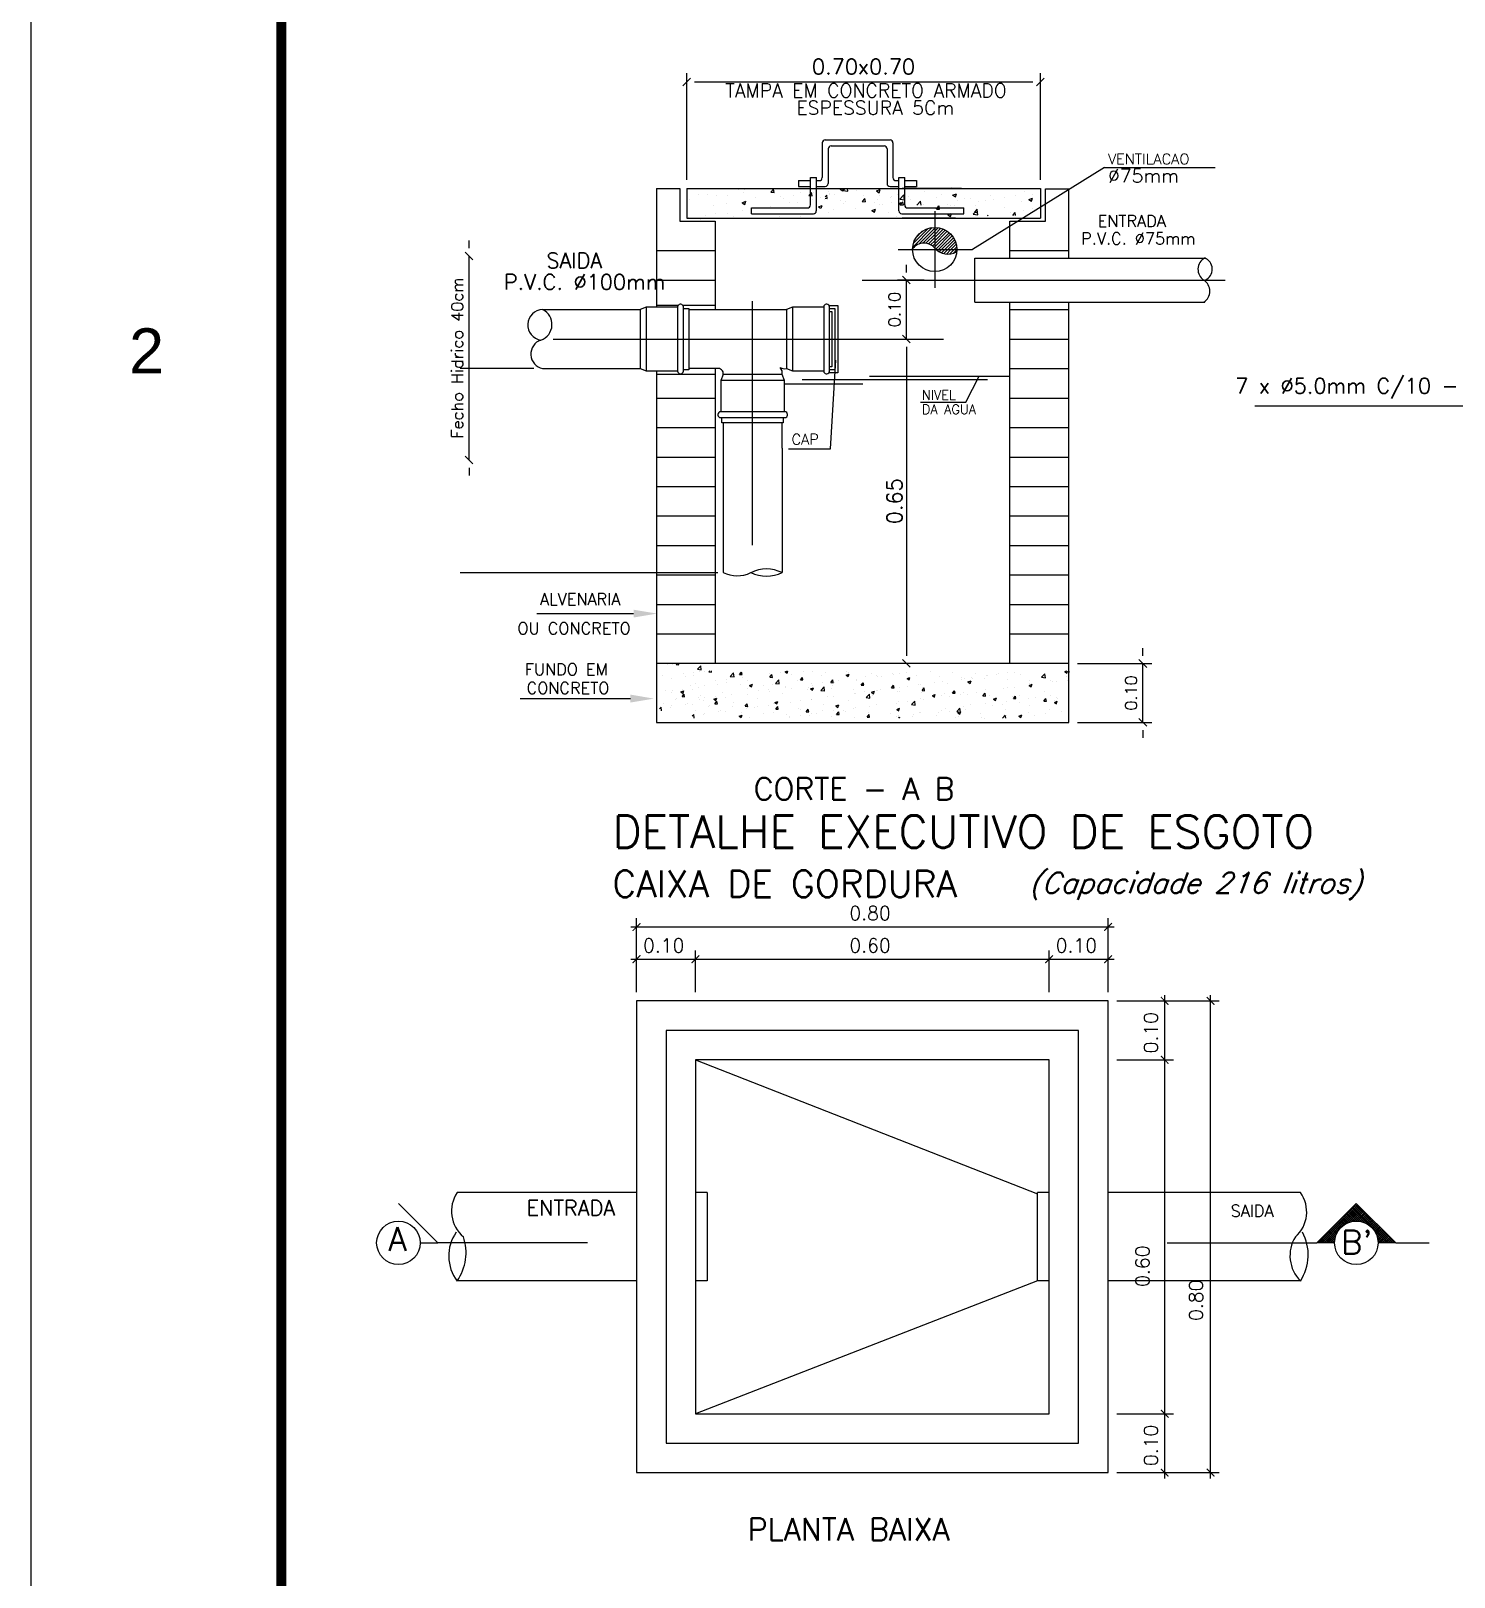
# Model space of a CAD drawing. Header units: millimetres. Extents: x -336 to -33, y -135 to 770.
# Drawn here: x -336.07 to -321.86, y 669.23 to 684.65 of the extents above; entities that cross this region are included whole.
import ezdxf
from ezdxf.enums import TextEntityAlignment as Align

# ---------------------------------------------------------------- set-up
doc = ezdxf.new("R2010")
doc.units = ezdxf.units.MM
doc.header["$LTSCALE"] = 50
doc.header["$MEASUREMENT"] = 0
doc.linetypes.add('CENTER2', pattern=[28.575, 19.05, -3.175, 3.175, -3.175])
doc.linetypes.add('HIDDEN', pattern=[0.375, 0.25, -0.125])
doc.layers.get('0').update_dxf_attribs({"linetype": 'CONTINUOUS'})
for name, color, linetype in [('A-LAYOUT', 7, 'CONTINUOUS'), ('DETALLHES_CAIXAS', 6, 'CONTINUOUS'), ("PRANCHA - PROJETU'S", 7, 'CONTINUOUS'), ('TXT_1', 2, 'CONTINUOUS'), ('TXT_2', 6, 'CONTINUOUS')]:
    doc.layers.add(name, color=color, linetype=linetype)
doc.styles.add('ADITIVOCAD', font='ROMANS.shx')
doc.styles.add('ARIAL', font='arial.ttf', dxfattribs={"height": 2})
doc.styles.add('ROMANS', font='romans', dxfattribs={"height": 0.1})

# ---------------------------------------------------------------- blocks, each defined once
blk = doc.blocks.new('ADFSGASDFG')
at = {"layer": "PRANCHA - PROJETU'S", "color": 1}
blk.add_line((276.578, 107.346), (276.578, 47.946), dxfattribs=at)
at = {"layer": "PRANCHA - PROJETU'S", "color": 4, "const_width": 0.1}
blk.add_lwpolyline([(279.078, 106.346), (359.678, 106.346), (359.678, 48.946), (279.078, 48.946)], close=True, dxfattribs=at)
at = {"layer": "PRANCHA - PROJETU'S", "color": 50, "linetype": 'Continuous', "style": 'ARIAL'}
blk.add_text('2', height=0.45, dxfattribs=at).set_placement((277.732, 92.496), align=Align.MIDDLE)
blk = doc.blocks.new('*X1050')
at = {"color": 0}
for p, q in [((189.809, 137.783), (190.139, 138.114)), ((189.823, 137.85), (190.072, 138.1)), ((189.872, 137.952), (189.97, 138.051)), ((189.912, 137.834), (190.181, 138.103)), ((189.98, 137.849), (190.181, 138.05)), ((190.031, 137.847), (190.181, 137.997)), ((190.074, 137.837), (190.181, 137.944)), ((190.181, 138.103), (190.194, 138.116)), ((190.181, 138.05), (190.242, 138.111)), ((190.181, 137.997), (190.286, 138.101)), ((190.181, 137.944), (190.325, 138.087)), ((190.181, 137.891), (190.361, 138.07)), ((190.181, 137.838), (190.394, 138.05)), ((190.181, 137.785), (190.424, 138.027)), ((190.198, 137.749), (190.451, 138.001)), ((190.244, 137.741), (190.476, 137.973)), ((190.297, 137.741), (190.498, 137.942)), ((190.112, 137.821), (190.181, 137.891)), ((190.144, 137.801), (190.181, 137.838)), ((190.173, 137.776), (190.181, 137.785)), ((190.227, 137.724), (190.244, 137.741)), ((190.259, 137.703), (190.297, 137.741)), ((190.295, 137.686), (190.35, 137.741)), ((190.335, 137.673), (190.403, 137.741)), ((190.35, 137.741), (190.517, 137.908)), ((190.38, 137.665), (190.456, 137.741)), ((190.403, 137.741), (190.533, 137.871)), ((190.433, 137.665), (190.509, 137.741)), ((190.456, 137.741), (190.545, 137.831)), ((190.5, 137.679), (190.556, 137.735)), ((190.509, 137.741), (190.554, 137.786))]:
    blk.add_line(p, q, dxfattribs=at)
blk = doc.blocks.new('*X1048')
at = {"color": 0}
for p, q in [((101.59, 65.457), (101.923, 65.79)), ((101.608, 65.457), (101.932, 65.781)), ((101.626, 65.457), (101.941, 65.772)), ((101.643, 65.457), (101.95, 65.763)), ((101.661, 65.457), (101.958, 65.755)), ((101.878, 65.636), (101.822, 65.692)), ((101.892, 65.639), (101.831, 65.701)), ((101.908, 65.641), (101.84, 65.709)), ((101.847, 65.626), (101.967, 65.746)), ((101.925, 65.641), (101.848, 65.718)), ((101.944, 65.64), (101.857, 65.727)), ((101.966, 65.636), (101.866, 65.736)), ((101.874, 65.635), (101.976, 65.737)), ((101.993, 65.627), (101.875, 65.745)), ((102.035, 65.602), (101.884, 65.754)), ((102.198, 65.457), (101.893, 65.762)), ((101.897, 65.64), (101.985, 65.728)), ((102.216, 65.457), (101.901, 65.771)), ((102.233, 65.457), (101.91, 65.78)), ((101.916, 65.641), (101.994, 65.719)), ((102.251, 65.457), (101.919, 65.789)), ((101.933, 65.641), (102.003, 65.71)), ((101.949, 65.639), (102.011, 65.702)), ((101.964, 65.636), (102.02, 65.693)), ((101.744, 65.505), (101.689, 65.559)), ((101.748, 65.518), (101.698, 65.568)), ((101.753, 65.531), (101.707, 65.577)), ((101.759, 65.543), (101.716, 65.586)), ((101.765, 65.554), (101.725, 65.594)), ((101.772, 65.565), (101.733, 65.603)), ((101.78, 65.575), (101.742, 65.612)), ((101.788, 65.584), (101.751, 65.621)), ((101.797, 65.593), (101.76, 65.63)), ((101.807, 65.601), (101.769, 65.639)), ((101.817, 65.609), (101.778, 65.648)), ((101.827, 65.615), (101.787, 65.656)), ((101.839, 65.622), (101.795, 65.665)), ((101.851, 65.627), (101.804, 65.674)), ((101.864, 65.632), (101.813, 65.683)), ((101.978, 65.633), (102.029, 65.684)), ((101.991, 65.628), (102.038, 65.675)), ((102.003, 65.622), (102.047, 65.666)), ((102.015, 65.616), (102.056, 65.657)), ((102.025, 65.609), (102.065, 65.649)), ((102.036, 65.602), (102.073, 65.64)), ((102.045, 65.594), (102.082, 65.631)), ((102.054, 65.585), (102.091, 65.622)), ((102.062, 65.576), (102.1, 65.613)), ((102.18, 65.457), (102.067, 65.571)), ((102.07, 65.566), (102.109, 65.604)), ((102.077, 65.555), (102.118, 65.595)), ((102.084, 65.544), (102.126, 65.587)), ((102.09, 65.532), (102.135, 65.578)), ((102.095, 65.52), (102.144, 65.569)), ((102.099, 65.506), (102.153, 65.56)), ((101.597, 65.457), (101.592, 65.462)), ((101.615, 65.457), (101.601, 65.471)), ((101.632, 65.457), (101.61, 65.48)), ((101.65, 65.457), (101.619, 65.488)), ((101.668, 65.457), (101.627, 65.497)), ((101.685, 65.457), (101.636, 65.506)), ((101.703, 65.457), (101.645, 65.515)), ((101.721, 65.457), (101.654, 65.524)), ((101.737, 65.458), (101.663, 65.533)), ((101.738, 65.475), (101.672, 65.541)), ((101.679, 65.457), (101.753, 65.531)), ((101.74, 65.49), (101.68, 65.55)), ((101.696, 65.457), (101.744, 65.504)), ((101.714, 65.457), (101.739, 65.482)), ((101.732, 65.457), (101.737, 65.463)), ((102.163, 65.457), (102.092, 65.528)), ((102.145, 65.457), (102.1, 65.502)), ((102.102, 65.492), (102.162, 65.551)), ((102.127, 65.457), (102.104, 65.48)), ((102.105, 65.477), (102.171, 65.542)), ((102.106, 65.46), (102.179, 65.534)), ((102.109, 65.457), (102.106, 65.461)), ((102.121, 65.457), (102.188, 65.525)), ((102.138, 65.457), (102.197, 65.516)), ((102.156, 65.457), (102.206, 65.507)), ((102.174, 65.457), (102.215, 65.498)), ((102.191, 65.457), (102.224, 65.489)), ((102.209, 65.457), (102.232, 65.481)), ((102.227, 65.457), (102.241, 65.472)), ((102.244, 65.457), (102.25, 65.463))]:
    blk.add_line(p, q, dxfattribs=at)

msp = doc.modelspace()

# ---------------------------------------------------------------- linework, layer by layer
at = {"layer": 'A-LAYOUT', "linetype": 'ByBlock'}
for p, q in [((-329.521, 683.164), (-329.521, 684.229)), ((-325.992, 683.164), (-325.992, 684.229)), ((-329.482, 684.179), (-329.559, 684.102)), ((-329.444, 684.14), (-326.068, 684.14)), ((-326.03, 684.102), (-325.953, 684.179)), ((-331.693, 682.482), (-331.693, 682.558)), ((-331.731, 682.444), (-331.654, 682.367)), ((-331.693, 680.369), (-331.693, 682.405)), ((-327.367, 682.202), (-327.291, 682.126)), ((-327.329, 682.24), (-327.329, 682.317)), ((-327.151, 682.164), (-327.417, 682.164)), ((-327.329, 681.576), (-327.329, 682.164)), ((-327.4, 681.576), (-327.241, 681.576)), ((-327.4, 681.576), (-327.241, 681.576)), ((-327.291, 681.537), (-327.367, 681.614)), ((-327.291, 681.537), (-327.367, 681.614)), ((-327.329, 681.499), (-327.329, 678.417)), ((-327.329, 681.499), (-327.329, 681.423)), ((-331.047, 681.281), (-331.781, 681.281)), ((-331.654, 680.331), (-331.731, 680.407)), ((-331.693, 680.292), (-331.693, 680.216)), ((-329.209, 679.245), (-331.781, 679.245)), ((-324.969, 678.416), (-324.969, 678.492)), ((-327.367, 678.379), (-327.291, 678.302)), ((-327.337, 678.341), (-327.241, 678.341)), ((-325.62, 678.339), (-324.881, 678.339)), ((-325.008, 678.378), (-324.931, 678.301)), ((-324.969, 677.751), (-324.969, 678.339)), ((-325.62, 677.751), (-324.881, 677.751)), ((-324.931, 677.713), (-325.008, 677.789)), ((-324.969, 677.675), (-324.969, 677.598)), ((-330.08, 675.711), (-325.257, 675.711)), ((-330.021, 675.062), (-330.021, 675.799)), ((-325.316, 675.062), (-325.316, 675.799)), ((-330.021, 675.062), (-330.021, 675.478)), ((-329.433, 675.062), (-329.433, 675.478)), ((-329.433, 675.062), (-329.433, 675.478)), ((-325.904, 675.062), (-325.904, 675.478)), ((-325.904, 675.062), (-325.904, 675.478)), ((-325.316, 675.062), (-325.316, 675.478)), ((-330.08, 675.39), (-329.374, 675.39)), ((-329.492, 675.39), (-325.845, 675.39)), ((-325.963, 675.39), (-325.257, 675.39)), ((-325.228, 674.974), (-324.663, 674.974)), ((-325.228, 674.974), (-324.206, 674.974)), ((-324.751, 674.327), (-324.751, 675.032)), ((-324.294, 670.209), (-324.294, 675.032)), ((-325.228, 674.385), (-324.663, 674.385)), ((-325.228, 674.385), (-324.663, 674.385)), ((-324.751, 670.797), (-324.751, 674.444)), ((-325.228, 670.856), (-324.663, 670.856)), ((-325.228, 670.856), (-324.663, 670.856)), ((-324.751, 670.209), (-324.751, 670.915)), ((-325.228, 670.268), (-324.663, 670.268)), ((-325.228, 670.268), (-324.206, 670.268))]:
    msp.add_line(p, q, dxfattribs=at)
at = {"layer": 'A-LAYOUT'}
for p, q in [((-328.169, 683.532), (-328.169, 683.186)), ((-328.139, 683.562), (-327.492, 683.562)), ((-328.11, 683.473), (-328.11, 683.127)), ((-328.08, 683.503), (-327.551, 683.503)), ((-327.522, 683.473), (-327.522, 683.127)), ((-327.463, 683.532), (-327.463, 683.186)), ((-325.351, 683.287), (-326.669, 682.469)), ((-325.351, 683.287), (-324.248, 683.288)), ((-328.404, 683.156), (-328.286, 683.156)), ((-328.404, 683.156), (-328.404, 683.098)), ((-328.286, 683.186), (-328.227, 683.186)), ((-328.286, 682.913), (-328.286, 683.186)), ((-328.227, 682.854), (-328.227, 683.186)), ((-328.227, 683.156), (-328.198, 683.156)), ((-327.433, 683.156), (-327.404, 683.156)), ((-327.404, 683.186), (-327.345, 683.186)), ((-327.404, 682.854), (-327.404, 683.186)), ((-327.345, 682.913), (-327.345, 683.186)), ((-327.345, 683.156), (-327.228, 683.156)), ((-327.228, 683.156), (-327.228, 683.098)), ((-329.495, 682.966), (-329.495, 682.966)), ((-329.448, 683.071), (-329.448, 683.071)), ((-329.4, 683.016), (-329.4, 683.016)), ((-329.312, 683.014), (-329.312, 683.014)), ((-329.223, 683.003), (-329.223, 683.003)), ((-329.117, 683.004), (-329.117, 683.004)), ((-329.029, 683.072), (-329.029, 683.072)), ((-329.003, 683.067), (-329.003, 683.067)), ((-328.968, 682.936), (-328.931, 682.95)), ((-328.956, 683.037), (-328.956, 683.037)), ((-328.946, 683.064), (-328.946, 683.064)), ((-328.941, 682.918), (-328.93, 682.95)), ((-328.92, 682.95), (-328.92, 682.95)), ((-328.834, 682.992), (-328.834, 682.992)), ((-328.681, 683.042), (-328.655, 683.072)), ((-328.681, 683.042), (-328.649, 683.039)), ((-328.663, 683.052), (-328.663, 683.052)), ((-328.649, 683.039), (-328.655, 683.072)), ((-328.586, 682.994), (-328.586, 682.994)), ((-328.552, 682.981), (-328.552, 682.981)), ((-328.453, 683.011), (-328.453, 683.011)), ((-328.404, 683.098), (-328.286, 683.098)), ((-328.381, 683.04), (-328.381, 683.04)), ((-328.301, 683.009), (-328.276, 683.039)), ((-328.301, 683.009), (-328.27, 683.006)), ((-328.27, 683.006), (-328.276, 683.039)), ((-328.269, 682.969), (-328.269, 682.969)), ((-328.253, 683.038), (-328.253, 683.038)), ((-328.227, 683.098), (-328.139, 683.098)), ((-328.184, 682.988), (-328.184, 682.988)), ((-328.148, 682.972), (-328.148, 682.972)), ((-328.138, 682.996), (-328.124, 683.012)), ((-328.138, 682.981), (-328.118, 682.979)), ((-328.118, 682.979), (-328.124, 683.012)), ((-328.103, 683.048), (-328.103, 683.048)), ((-328.101, 683.018), (-328.101, 683.018)), ((-328.098, 683.028), (-328.098, 683.028)), ((-328.044, 683.022), (-328.044, 683.022)), ((-327.99, 683.071), (-327.97, 683.079)), ((-327.99, 683.071), (-327.964, 683.053)), ((-327.987, 682.957), (-327.987, 682.957)), ((-327.964, 683.053), (-327.955, 683.079)), ((-327.96, 683.059), (-327.941, 683.079)), ((-327.96, 683.059), (-327.913, 683.052)), ((-327.932, 682.951), (-327.932, 682.951)), ((-327.913, 683.052), (-327.916, 683.079)), ((-327.829, 683.055), (-327.829, 683.055)), ((-327.77, 682.949), (-327.745, 682.979)), ((-327.77, 682.949), (-327.739, 682.946)), ((-327.761, 683.01), (-327.761, 683.01)), ((-327.738, 682.946), (-327.745, 682.979)), ((-327.628, 683.053), (-327.591, 683.067)), ((-327.628, 683.053), (-327.601, 683.035)), ((-327.619, 682.967), (-327.619, 682.967)), ((-327.601, 683.035), (-327.59, 683.067)), ((-327.594, 683.011), (-327.594, 683.011)), ((-327.492, 683.098), (-327.404, 683.098)), ((-327.486, 682.985), (-327.486, 682.985)), ((-327.479, 682.998), (-327.479, 682.998)), ((-327.42, 683.014), (-327.42, 683.014)), ((-327.395, 682.972), (-327.354, 683.015)), ((-327.395, 682.972), (-327.348, 682.965)), ((-326.78, 683.076), (-327.372, 683.076)), ((-327.348, 682.964), (-327.354, 683.015)), ((-327.349, 683.08), (-327.349, 683.08)), ((-327.345, 683.098), (-327.228, 683.098)), ((-327.312, 682.999), (-327.312, 682.999)), ((-327.288, 682.968), (-327.288, 682.968)), ((-327.225, 682.911), (-327.187, 682.952)), ((-327.217, 683.097), (-327.217, 683.097)), ((-327.182, 682.911), (-327.187, 682.952)), ((-327.152, 683.048), (-327.152, 683.048)), ((-327.029, 682.987), (-327.029, 682.987)), ((-326.979, 683.021), (-326.979, 683.021)), ((-326.877, 683.088), (-326.877, 683.088)), ((-326.867, 683.011), (-326.83, 683.025)), ((-326.867, 683.011), (-326.84, 682.993)), ((-326.84, 682.993), (-326.83, 683.025)), ((-326.821, 682.959), (-326.821, 682.959)), ((-326.746, 682.975), (-326.746, 682.975)), ((-326.689, 682.976), (-326.689, 682.976)), ((-326.671, 683.074), (-326.671, 683.074)), ((-326.612, 682.949), (-326.612, 682.949)), ((-326.544, 682.958), (-326.544, 682.958)), ((-326.488, 683.003), (-326.488, 683.003)), ((-326.464, 682.963), (-326.464, 682.963)), ((-326.345, 682.983), (-326.345, 682.983)), ((-326.235, 683.011), (-326.235, 683.011)), ((-326.181, 682.951), (-326.181, 682.951)), ((-326.154, 683.047), (-326.154, 683.047)), ((-326.106, 682.968), (-326.069, 682.982)), ((-326.106, 682.968), (-326.08, 682.95)), ((-326.08, 682.95), (-326.069, 682.982)), ((-326.07, 683.022), (-326.07, 683.022)), ((-329.334, 682.806), (-329.334, 682.806)), ((-329.253, 682.906), (-329.253, 682.906)), ((-329.229, 682.827), (-329.229, 682.827)), ((-329.121, 682.924), (-329.121, 682.924)), ((-329.11, 682.829), (-329.11, 682.829)), ((-329.051, 682.795), (-329.051, 682.795)), ((-328.968, 682.936), (-328.941, 682.918)), ((-328.962, 682.861), (-328.962, 682.861)), ((-328.874, 682.825), (-328.874, 682.884)), ((-328.874, 682.884), (-328.316, 682.884)), ((-328.874, 682.825), (-328.257, 682.825)), ((-328.801, 682.882), (-328.801, 682.882)), ((-328.687, 682.9), (-328.687, 682.9)), ((-328.592, 682.803), (-328.592, 682.803)), ((-328.492, 682.935), (-328.492, 682.935)), ((-328.415, 682.938), (-328.415, 682.938)), ((-328.392, 682.829), (-328.392, 682.829)), ((-328.383, 682.802), (-328.383, 682.802)), ((-328.207, 682.894), (-328.17, 682.908)), ((-328.207, 682.894), (-328.187, 682.88)), ((-328.179, 682.88), (-328.17, 682.908)), ((-328.108, 682.842), (-328.108, 682.842)), ((-328.058, 682.873), (-328.058, 682.873)), ((-327.953, 682.923), (-327.953, 682.923)), ((-327.836, 682.879), (-327.836, 682.879)), ((-327.674, 682.858), (-327.637, 682.872)), ((-327.674, 682.858), (-327.648, 682.84)), ((-327.65, 682.939), (-327.65, 682.939)), ((-327.648, 682.84), (-327.637, 682.872)), ((-327.597, 682.915), (-327.597, 682.915)), ((-327.568, 682.913), (-327.568, 682.913)), ((-327.508, 682.838), (-327.508, 682.838)), ((-327.482, 682.94), (-327.482, 682.94)), ((-327.425, 682.802), (-327.425, 682.802)), ((-327.405, 682.911), (-327.383, 682.937)), ((-327.39, 682.916), (-327.365, 682.946)), ((-327.39, 682.916), (-327.359, 682.913)), ((-327.378, 682.911), (-327.383, 682.937)), ((-327.375, 682.825), (-326.757, 682.825)), ((-327.367, 682.927), (-327.367, 682.927)), ((-327.359, 682.913), (-327.365, 682.946)), ((-327.316, 682.884), (-326.757, 682.884)), ((-327.2, 682.928), (-327.2, 682.928)), ((-327.156, 682.915), (-327.156, 682.915)), ((-327.029, 682.873), (-327.004, 682.904)), ((-327.029, 682.873), (-326.997, 682.871)), ((-327.028, 682.813), (-327.028, 682.813)), ((-326.997, 682.871), (-327.003, 682.904)), ((-326.917, 682.916), (-326.917, 682.916)), ((-326.914, 682.816), (-326.881, 682.828)), ((-326.914, 682.816), (-326.887, 682.798)), ((-326.887, 682.798), (-326.877, 682.828)), ((-326.884, 682.911), (-326.884, 682.911)), ((-326.853, 682.905), (-326.853, 682.905)), ((-326.757, 682.825), (-326.757, 682.884)), ((-326.663, 682.821), (-326.622, 682.864)), ((-326.663, 682.821), (-326.616, 682.814)), ((-326.649, 682.84), (-326.624, 682.871)), ((-326.649, 682.84), (-326.618, 682.837)), ((-326.635, 682.904), (-326.635, 682.904)), ((-326.618, 682.837), (-326.624, 682.871)), ((-326.616, 682.814), (-326.622, 682.864)), ((-326.521, 682.809), (-326.514, 682.812)), ((-326.515, 682.809), (-326.514, 682.812)), ((-326.352, 682.892), (-326.352, 682.892)), ((-326.293, 682.838), (-326.293, 682.838)), ((-326.268, 682.809), (-326.244, 682.837)), ((-326.239, 682.809), (-326.244, 682.837)), ((-326.161, 682.855), (-326.161, 682.855)), ((-326.076, 682.846), (-326.076, 682.846)), ((-326.07, 682.88), (-326.07, 682.88)), ((-329.501, 682.79), (-329.501, 682.79)), ((-329.379, 682.778), (-329.375, 682.78)), ((-329.376, 682.778), (-329.375, 682.78)), ((-328.769, 682.783), (-328.769, 682.783)), ((-328.725, 682.785), (-328.725, 682.785)), ((-327.816, 682.785), (-327.816, 682.785)), ((-326.839, 682.782), (-327.372, 682.782)), ((-326.645, 682.384), (-324.351, 682.384)), ((-326.645, 681.943), (-326.645, 682.384)), ((-329.924, 681.893), (-329.924, 681.258)), ((-329.824, 681.913), (-329.607, 681.913)), ((-328.466, 681.893), (-328.466, 681.258)), ((-326.645, 681.943), (-324.351, 681.943)), ((-328.087, 680.479), (-328.033, 681.365)), ((-328.545, 681.162), (-329.18, 681.162)), ((-328.545, 681.128), (-327.765, 681.128)), ((-328.369, 681.171), (-326.521, 681.171)), ((-327.698, 681.204), (-326.295, 681.204)), ((-326.736, 680.945), (-326.604, 681.204)), ((-327.188, 680.945), (-326.736, 680.945)), ((-323.851, 680.908), (-321.244, 680.908)), ((-329.157, 680.739), (-329.157, 679.246)), ((-328.569, 680.486), (-328.569, 680.739)), ((-328.569, 680.486), (-328.569, 679.246)), ((-328.506, 680.479), (-328.087, 680.479)), ((-331.015, 678.837), (-330.051, 678.837)), ((-329.717, 678.327), (-329.717, 678.327)), ((-329.666, 678.328), (-329.666, 678.328)), ((-329.626, 678.328), (-329.618, 678.337)), ((-329.626, 678.328), (-329.601, 678.326)), ((-329.601, 678.326), (-329.603, 678.337)), ((-329.764, 678.215), (-329.764, 678.215)), ((-329.671, 678.187), (-329.671, 678.187)), ((-329.556, 678.236), (-329.556, 678.236)), ((-329.537, 678.205), (-329.537, 678.205)), ((-329.454, 678.217), (-329.454, 678.217)), ((-329.45, 678.25), (-329.45, 678.25)), ((-329.414, 678.282), (-329.381, 678.316)), ((-329.414, 678.282), (-329.376, 678.276)), ((-329.389, 678.256), (-329.389, 678.256)), ((-329.376, 678.276), (-329.381, 678.316)), ((-329.339, 678.257), (-329.339, 678.257)), ((-329.299, 678.257), (-329.291, 678.266)), ((-329.299, 678.257), (-329.273, 678.254)), ((-329.273, 678.254), (-329.275, 678.266)), ((-329.123, 678.179), (-329.123, 678.179)), ((-329.087, 678.211), (-329.054, 678.245)), ((-329.087, 678.211), (-329.049, 678.205)), ((-329.049, 678.205), (-329.054, 678.245)), ((-328.995, 678.23), (-328.974, 678.254)), ((-328.995, 678.23), (-328.969, 678.228)), ((-328.969, 678.228), (-328.974, 678.254)), ((-328.962, 678.2), (-328.962, 678.2)), ((-328.913, 678.173), (-328.913, 678.173)), ((-328.695, 678.235), (-328.695, 678.235)), ((-328.693, 678.204), (-328.693, 678.204)), ((-328.691, 678.204), (-328.671, 678.228)), ((-328.691, 678.204), (-328.666, 678.201)), ((-328.666, 678.201), (-328.671, 678.228)), ((-328.635, 678.14), (-328.602, 678.175)), ((-328.597, 678.135), (-328.602, 678.175)), ((-328.589, 678.249), (-328.589, 678.249)), ((-328.539, 678.257), (-328.516, 678.266)), ((-328.539, 678.257), (-328.518, 678.243)), ((-328.518, 678.243), (-328.511, 678.266)), ((-328.475, 678.234), (-328.475, 678.234)), ((-328.419, 678.173), (-328.419, 678.173)), ((-328.387, 678.177), (-328.367, 678.201)), ((-328.387, 678.177), (-328.362, 678.175)), ((-328.362, 678.175), (-328.367, 678.201)), ((-328.358, 678.264), (-328.358, 678.264)), ((-328.261, 678.261), (-328.261, 678.261)), ((-328.172, 678.215), (-328.172, 678.215)), ((-328.132, 678.254), (-328.132, 678.254)), ((-328.084, 678.15), (-328.063, 678.175)), ((-328.058, 678.148), (-328.063, 678.175)), ((-328.006, 678.174), (-328.006, 678.174)), ((-327.931, 678.223), (-327.901, 678.234)), ((-327.931, 678.223), (-327.91, 678.209)), ((-327.925, 678.258), (-327.925, 678.258)), ((-327.91, 678.209), (-327.901, 678.234)), ((-327.906, 678.245), (-327.906, 678.245)), ((-327.829, 678.182), (-327.829, 678.182)), ((-327.738, 678.209), (-327.738, 678.209)), ((-327.68, 678.235), (-327.68, 678.235)), ((-327.632, 678.223), (-327.632, 678.223)), ((-327.615, 678.209), (-327.615, 678.209)), ((-327.577, 678.207), (-327.577, 678.207)), ((-327.472, 678.244), (-327.472, 678.244)), ((-327.454, 678.226), (-327.454, 678.226)), ((-327.395, 678.241), (-327.395, 678.241)), ((-327.33, 678.25), (-327.33, 678.25)), ((-327.322, 678.189), (-327.293, 678.2)), ((-327.322, 678.189), (-327.301, 678.175)), ((-327.301, 678.175), (-327.293, 678.2)), ((-327.228, 678.216), (-327.228, 678.216)), ((-327.091, 678.264), (-327.091, 678.264)), ((-327.002, 678.207), (-327.002, 678.207)), ((-326.865, 678.254), (-326.865, 678.254)), ((-326.782, 678.182), (-326.782, 678.182)), ((-326.776, 678.197), (-326.776, 678.197)), ((-326.749, 678.188), (-326.749, 678.188)), ((-326.676, 678.196), (-326.676, 678.196)), ((-326.674, 678.186), (-326.674, 678.186)), ((-326.639, 678.244), (-326.639, 678.244)), ((-326.55, 678.188), (-326.55, 678.188)), ((-326.532, 678.218), (-326.532, 678.218)), ((-326.516, 678.217), (-326.516, 678.217)), ((-326.427, 678.229), (-326.427, 678.229)), ((-326.413, 678.235), (-326.413, 678.235)), ((-326.324, 678.178), (-326.324, 678.178)), ((-326.318, 678.245), (-326.318, 678.245)), ((-326.248, 678.253), (-326.248, 678.253)), ((-326.187, 678.225), (-326.187, 678.225)), ((-326.098, 678.168), (-326.098, 678.168)), ((-325.979, 678.203), (-325.946, 678.237)), ((-325.979, 678.203), (-325.941, 678.197)), ((-325.961, 678.216), (-325.961, 678.216)), ((-325.941, 678.197), (-325.946, 678.237)), ((-325.749, 678.258), (-325.728, 678.266)), ((-325.749, 678.258), (-325.728, 678.244)), ((-325.735, 678.206), (-325.735, 678.206)), ((-325.728, 678.244), (-325.721, 678.266)), ((-325.72, 678.17), (-325.72, 678.17)), ((-325.712, 678.256), (-325.704, 678.266)), ((-325.712, 678.256), (-325.7, 678.255)), ((-329.734, 678.074), (-329.734, 678.074)), ((-329.677, 678.046), (-329.677, 678.046)), ((-329.667, 678.069), (-329.667, 678.069)), ((-329.579, 678.055), (-329.549, 678.066)), ((-329.579, 678.055), (-329.557, 678.041)), ((-329.567, 678.009), (-329.547, 678.034)), ((-329.561, 678.083), (-329.561, 678.083)), ((-329.557, 678.041), (-329.549, 678.066)), ((-329.542, 678.007), (-329.547, 678.034)), ((-329.487, 678.117), (-329.487, 678.117)), ((-329.459, 678.076), (-329.459, 678.076)), ((-329.436, 678.144), (-329.436, 678.144)), ((-329.401, 678.104), (-329.401, 678.104)), ((-329.386, 678.024), (-329.386, 678.024)), ((-329.344, 678.116), (-329.344, 678.116)), ((-329.229, 678.165), (-329.229, 678.165)), ((-329.21, 678.134), (-329.21, 678.134)), ((-329.16, 678.046), (-329.16, 678.046)), ((-329.127, 678.146), (-329.127, 678.146)), ((-329.074, 678.033), (-329.074, 678.033)), ((-328.984, 678.125), (-328.984, 678.125)), ((-328.918, 678.032), (-328.918, 678.032)), ((-328.913, 678.088), (-328.913, 678.088)), ((-328.895, 678.12), (-328.866, 678.132)), ((-328.895, 678.12), (-328.874, 678.106)), ((-328.874, 678.106), (-328.866, 678.132)), ((-328.806, 678.068), (-328.806, 678.068)), ((-328.758, 678.115), (-328.758, 678.115)), ((-328.7, 678.082), (-328.7, 678.082)), ((-328.698, 678.063), (-328.698, 678.063)), ((-328.666, 678.131), (-328.666, 678.131)), ((-328.635, 678.14), (-328.597, 678.135)), ((-328.564, 678.038), (-328.564, 678.038)), ((-328.54, 678.103), (-328.54, 678.103)), ((-328.532, 678.106), (-328.532, 678.106)), ((-328.48, 678.093), (-328.48, 678.093)), ((-328.318, 678.08), (-328.318, 678.08)), ((-328.306, 678.096), (-328.306, 678.096)), ((-328.287, 678.086), (-328.257, 678.098)), ((-328.287, 678.086), (-328.266, 678.072)), ((-328.272, 678.138), (-328.272, 678.138)), ((-328.267, 678.12), (-328.267, 678.12)), ((-328.266, 678.072), (-328.257, 678.098)), ((-328.183, 678.07), (-328.15, 678.105)), ((-328.183, 678.07), (-328.145, 678.065)), ((-328.166, 678.152), (-328.166, 678.152)), ((-328.145, 678.064), (-328.15, 678.105)), ((-328.084, 678.15), (-328.058, 678.148)), ((-328.08, 678.086), (-328.08, 678.086)), ((-328.071, 678.122), (-328.071, 678.122)), ((-328.047, 678.152), (-328.047, 678.152)), ((-327.854, 678.077), (-327.854, 678.077)), ((-327.85, 678.042), (-327.85, 678.042)), ((-327.834, 678.041), (-327.834, 678.041)), ((-327.824, 678.165), (-327.824, 678.165)), ((-327.78, 678.124), (-327.759, 678.148)), ((-327.78, 678.124), (-327.754, 678.122)), ((-327.754, 678.122), (-327.759, 678.148)), ((-327.744, 678.056), (-327.744, 678.056)), ((-327.731, 678), (-327.698, 678.035)), ((-327.693, 677.994), (-327.698, 678.035)), ((-327.678, 678.052), (-327.648, 678.064)), ((-327.678, 678.052), (-327.657, 678.038)), ((-327.662, 678.017), (-327.662, 678.017)), ((-327.657, 678.038), (-327.648, 678.064)), ((-327.628, 678.067), (-327.628, 678.067)), ((-327.62, 678.068), (-327.62, 678.068)), ((-327.583, 678.077), (-327.583, 678.077)), ((-327.476, 678.097), (-327.456, 678.122)), ((-327.476, 678.097), (-327.451, 678.095)), ((-327.451, 678.095), (-327.456, 678.121)), ((-327.415, 678.059), (-327.415, 678.059)), ((-327.402, 678.058), (-327.402, 678.058)), ((-327.4, 678.1), (-327.4, 678.1)), ((-327.316, 678.112), (-327.316, 678.112)), ((-327.21, 678.126), (-327.21, 678.126)), ((-327.183, 678.13), (-327.183, 678.13)), ((-327.175, 678.048), (-327.175, 678.048)), ((-327.172, 678.071), (-327.152, 678.095)), ((-327.172, 678.071), (-327.147, 678.068)), ((-327.168, 678.101), (-327.168, 678.101)), ((-327.147, 678.068), (-327.152, 678.095)), ((-327.069, 678.019), (-327.04, 678.03)), ((-327.069, 678.019), (-327.048, 678.004)), ((-327.05, 678.147), (-327.05, 678.147)), ((-327.048, 678.004), (-327.04, 678.03)), ((-326.974, 678.016), (-326.974, 678.016)), ((-326.969, 678.157), (-326.969, 678.157)), ((-326.949, 678.039), (-326.949, 678.039)), ((-326.921, 678.144), (-326.921, 678.144)), ((-326.894, 678.015), (-326.894, 678.015)), ((-326.869, 678.044), (-326.848, 678.068)), ((-326.869, 678.044), (-326.843, 678.042)), ((-326.843, 678.042), (-326.848, 678.068)), ((-326.787, 678.029), (-326.787, 678.029)), ((-326.754, 678.048), (-326.754, 678.048)), ((-326.723, 678.029), (-326.723, 678.029)), ((-326.714, 678.155), (-326.684, 678.167)), ((-326.714, 678.155), (-326.693, 678.141)), ((-326.693, 678.141), (-326.684, 678.166)), ((-326.627, 678.05), (-326.627, 678.05)), ((-326.565, 678.017), (-326.544, 678.042)), ((-326.565, 678.017), (-326.539, 678.015)), ((-326.539, 678.015), (-326.544, 678.042)), ((-326.537, 678.077), (-326.537, 678.077)), ((-326.497, 678.02), (-326.497, 678.02)), ((-326.36, 678.086), (-326.36, 678.086)), ((-326.323, 678.104), (-326.323, 678.104)), ((-326.261, 677.991), (-326.241, 678.015)), ((-326.254, 678.1), (-326.254, 678.1)), ((-326.236, 677.989), (-326.241, 678.015)), ((-326.197, 678.018), (-326.197, 678.018)), ((-326.105, 678.121), (-326.075, 678.133)), ((-326.105, 678.121), (-326.084, 678.107)), ((-326.103, 678.136), (-326.103, 678.136)), ((-326.093, 678.121), (-326.093, 678.121)), ((-326.084, 678.107), (-326.075, 678.133)), ((-325.95, 678.061), (-325.95, 678.061)), ((-325.891, 678.025), (-325.891, 678.025)), ((-325.886, 678.166), (-325.886, 678.166)), ((-325.872, 678.159), (-325.872, 678.159)), ((-325.826, 678.156), (-325.826, 678.156)), ((-325.704, 678.103), (-325.704, 678.103)), ((-331.182, 677.989), (-330.083, 677.989)), ((-329.792, 677.888), (-329.777, 677.904)), ((-329.779, 677.902), (-329.779, 677.902)), ((-329.773, 677.866), (-329.777, 677.903)), ((-329.757, 677.942), (-329.757, 677.942)), ((-329.682, 677.905), (-329.682, 677.905)), ((-329.673, 677.916), (-329.673, 677.916)), ((-329.633, 677.982), (-329.633, 677.982)), ((-329.62, 677.989), (-329.62, 677.989)), ((-329.567, 678.009), (-329.542, 678.007)), ((-329.531, 677.932), (-329.531, 677.932)), ((-329.512, 677.937), (-329.512, 677.937)), ((-329.464, 677.935), (-329.464, 677.935)), ((-329.429, 677.87), (-329.429, 677.87)), ((-329.407, 678.003), (-329.407, 678.003)), ((-329.394, 677.979), (-329.394, 677.979)), ((-329.349, 677.975), (-329.349, 677.975)), ((-329.34, 677.998), (-329.34, 677.998)), ((-329.305, 677.91), (-329.305, 677.91)), ((-329.293, 677.918), (-329.293, 677.918)), ((-329.251, 677.984), (-329.221, 677.995)), ((-329.251, 677.984), (-329.23, 677.97)), ((-329.24, 677.938), (-329.219, 677.962)), ((-329.24, 677.938), (-329.214, 677.936)), ((-329.234, 678.012), (-329.234, 678.012)), ((-329.23, 677.969), (-329.221, 677.995)), ((-329.214, 677.936), (-329.219, 677.962)), ((-329.203, 677.861), (-329.203, 677.861)), ((-329.185, 677.866), (-329.185, 677.866)), ((-329.137, 677.864), (-329.137, 677.864)), ((-329.132, 678.005), (-329.132, 678.005)), ((-329.066, 677.908), (-329.066, 677.908)), ((-329.058, 677.953), (-329.058, 677.953)), ((-328.936, 677.912), (-328.916, 677.936)), ((-328.936, 677.912), (-328.911, 677.909)), ((-328.923, 677.891), (-328.923, 677.891)), ((-328.918, 677.901), (-328.918, 677.901)), ((-328.911, 677.909), (-328.916, 677.936)), ((-328.84, 677.899), (-328.84, 677.899)), ((-328.812, 677.915), (-328.812, 677.915)), ((-328.811, 677.995), (-328.811, 677.995)), ((-328.703, 677.922), (-328.703, 677.922)), ((-328.651, 677.936), (-328.651, 677.936)), ((-328.643, 677.95), (-328.613, 677.961)), ((-328.643, 677.95), (-328.621, 677.936)), ((-328.632, 677.885), (-328.612, 677.909)), ((-328.632, 677.885), (-328.607, 677.883)), ((-328.621, 677.936), (-328.613, 677.961)), ((-328.614, 677.889), (-328.614, 677.889)), ((-328.607, 677.883), (-328.612, 677.909)), ((-328.486, 677.952), (-328.486, 677.952)), ((-328.403, 677.889), (-328.403, 677.889)), ((-328.388, 677.88), (-328.388, 677.88)), ((-328.384, 677.971), (-328.384, 677.971)), ((-328.329, 677.858), (-328.308, 677.883)), ((-328.329, 677.858), (-328.303, 677.856)), ((-328.303, 677.856), (-328.308, 677.883)), ((-328.278, 677.985), (-328.278, 677.985)), ((-328.272, 677.979), (-328.272, 677.979)), ((-328.162, 677.87), (-328.162, 677.87)), ((-328.156, 677.932), (-328.156, 677.932)), ((-328.117, 678.007), (-328.117, 678.007)), ((-328.057, 677.87), (-328.057, 677.87)), ((-328.052, 678.011), (-328.052, 678.011)), ((-328.034, 677.916), (-328.004, 677.927)), ((-328.034, 677.916), (-328.013, 677.902)), ((-328.013, 677.902), (-328.004, 677.927)), ((-327.961, 677.875), (-327.961, 677.875)), ((-327.936, 677.861), (-327.936, 677.861)), ((-327.909, 677.974), (-327.909, 677.974)), ((-327.855, 677.889), (-327.855, 677.889)), ((-327.839, 677.9), (-327.839, 677.9)), ((-327.731, 678), (-327.693, 677.994)), ((-327.695, 677.91), (-327.695, 677.91)), ((-327.626, 677.927), (-327.626, 677.927)), ((-327.427, 677.945), (-327.427, 677.945)), ((-327.425, 677.882), (-327.396, 677.893)), ((-327.425, 677.882), (-327.404, 677.868)), ((-327.406, 677.959), (-327.406, 677.959)), ((-327.404, 677.868), (-327.396, 677.893)), ((-327.321, 677.959), (-327.321, 677.959)), ((-327.279, 677.93), (-327.246, 677.965)), ((-327.279, 677.93), (-327.241, 677.924)), ((-327.241, 677.924), (-327.246, 677.964)), ((-327.188, 677.989), (-327.188, 677.989)), ((-327.161, 677.98), (-327.161, 677.98)), ((-326.979, 677.875), (-326.979, 677.875)), ((-326.938, 677.891), (-326.938, 677.891)), ((-326.899, 677.862), (-326.899, 677.862)), ((-326.827, 677.86), (-326.794, 677.894)), ((-326.827, 677.86), (-326.789, 677.854)), ((-326.817, 677.848), (-326.787, 677.859)), ((-326.796, 677.834), (-326.787, 677.859)), ((-326.789, 677.854), (-326.794, 677.894)), ((-326.759, 677.907), (-326.759, 677.907)), ((-326.739, 677.883), (-326.739, 677.883)), ((-326.691, 677.933), (-326.691, 677.933)), ((-326.542, 677.936), (-326.542, 677.936)), ((-326.471, 677.919), (-326.471, 677.919)), ((-326.461, 677.985), (-326.431, 677.996)), ((-326.461, 677.985), (-326.44, 677.97)), ((-326.444, 677.976), (-326.444, 677.976)), ((-326.44, 677.97), (-326.431, 677.996)), ((-326.365, 677.932), (-326.365, 677.932)), ((-326.343, 677.883), (-326.343, 677.883)), ((-326.328, 677.963), (-326.328, 677.963)), ((-326.271, 678.01), (-326.271, 678.01)), ((-326.261, 677.991), (-326.236, 677.989)), ((-326.205, 677.954), (-326.205, 677.954)), ((-326.108, 677.995), (-326.108, 677.995)), ((-326.096, 677.925), (-326.096, 677.925)), ((-326.045, 678.001), (-326.045, 678.001)), ((-325.957, 677.964), (-325.937, 677.989)), ((-325.957, 677.964), (-325.932, 677.962)), ((-325.937, 677.989), (-325.937, 677.989)), ((-325.932, 677.962), (-325.937, 677.989)), ((-325.896, 677.884), (-325.896, 677.884)), ((-325.852, 677.951), (-325.823, 677.962)), ((-325.852, 677.951), (-325.831, 677.937)), ((-325.849, 677.968), (-325.849, 677.968)), ((-325.831, 678.003), (-325.831, 678.003)), ((-325.831, 677.936), (-325.823, 677.962)), ((-325.819, 677.991), (-325.819, 677.991)), ((-329.465, 677.817), (-329.449, 677.832)), ((-329.451, 677.831), (-329.451, 677.831)), ((-329.445, 677.795), (-329.449, 677.832)), ((-329.354, 677.834), (-329.354, 677.834)), ((-329.345, 677.845), (-329.345, 677.845)), ((-328.998, 677.813), (-328.969, 677.825)), ((-328.998, 677.813), (-328.977, 677.799)), ((-328.977, 677.851), (-328.977, 677.851)), ((-328.977, 677.799), (-328.969, 677.825)), ((-328.897, 677.805), (-328.897, 677.805)), ((-328.751, 677.842), (-328.751, 677.842)), ((-328.65, 677.847), (-328.65, 677.847)), ((-328.525, 677.832), (-328.525, 677.832)), ((-328.495, 677.804), (-328.495, 677.804)), ((-328.491, 677.811), (-328.491, 677.811)), ((-328.389, 677.818), (-328.389, 677.818)), ((-328.299, 677.823), (-328.299, 677.823)), ((-328.277, 677.838), (-328.277, 677.838)), ((-328.229, 677.84), (-328.229, 677.84)), ((-328.073, 677.813), (-328.073, 677.813)), ((-328.025, 677.832), (-328.004, 677.856)), ((-328.025, 677.832), (-327.999, 677.83)), ((-327.999, 677.83), (-328.004, 677.856)), ((-327.847, 677.804), (-327.847, 677.804)), ((-327.721, 677.805), (-327.701, 677.83)), ((-327.721, 677.805), (-327.696, 677.803)), ((-327.71, 677.851), (-327.71, 677.851)), ((-327.696, 677.803), (-327.701, 677.83)), ((-327.484, 677.841), (-327.484, 677.841)), ((-327.432, 677.806), (-327.432, 677.806)), ((-327.411, 677.818), (-327.411, 677.818)), ((-327.403, 677.795), (-327.397, 677.803)), ((-327.395, 677.795), (-327.397, 677.803)), ((-327.272, 677.813), (-327.272, 677.813)), ((-327.258, 677.832), (-327.258, 677.832)), ((-327.193, 677.848), (-327.193, 677.848)), ((-327.185, 677.849), (-327.185, 677.849)), ((-327.032, 677.822), (-327.032, 677.822)), ((-327.005, 677.848), (-327.005, 677.848)), ((-326.837, 677.798), (-326.837, 677.798)), ((-326.817, 677.848), (-326.796, 677.834)), ((-326.806, 677.813), (-326.806, 677.813)), ((-326.59, 677.84), (-326.59, 677.84)), ((-326.58, 677.803), (-326.58, 677.803)), ((-326.547, 677.795), (-326.547, 677.795)), ((-326.37, 677.795), (-326.342, 677.824)), ((-326.338, 677.795), (-326.342, 677.824)), ((-326.333, 677.822), (-326.333, 677.822)), ((-326.208, 677.814), (-326.178, 677.826)), ((-326.208, 677.814), (-326.187, 677.8)), ((-326.187, 677.8), (-326.178, 677.825)), ((-326.113, 677.854), (-326.113, 677.854)), ((-326.049, 677.822), (-326.049, 677.822)), ((-325.943, 677.836), (-325.943, 677.836)), ((-325.782, 677.857), (-325.782, 677.857)), ((-329.433, 674.385), (-326.022, 673.049)), ((-330.021, 673.062), (-331.811, 673.062)), ((-329.316, 673.062), (-329.433, 673.062)), ((-329.316, 673.062), (-329.316, 672.18)), ((-326.022, 672.18), (-326.022, 673.062)), ((-325.904, 673.062), (-326.022, 673.062)), ((-323.396, 673.062), (-325.316, 673.062)), ((-330.021, 672.18), (-331.811, 672.18)), ((-326.022, 672.181), (-329.433, 670.856)), ((-329.316, 672.18), (-329.433, 672.18)), ((-325.904, 672.18), (-326.022, 672.18)), ((-323.396, 672.18), (-325.316, 672.18))]:
    msp.add_line(p, q, dxfattribs=at)
at = {"layer": 'A-LAYOUT', "linetype": 'CENTER2'}
for p, q in [((-327.046, 682.851), (-327.046, 682.087)), ((-327.411, 682.469), (-326.669, 682.469)), ((-327.771, 682.164), (-324.148, 682.164)), ((-328.863, 679.519), (-328.863, 681.953)), ((-330.854, 681.576), (-326.957, 681.576))]:
    msp.add_line(p, q, dxfattribs=at)
at = {"layer": 'A-LAYOUT', "linetype": 'HIDDEN'}
for p, q in [((-329.727, 674.679), (-329.727, 670.562)), ((-325.61, 674.679), (-329.727, 674.679)), ((-325.61, 670.562), (-325.61, 674.679)), ((-329.727, 670.562), (-325.61, 670.562))]:
    msp.add_line(p, q, dxfattribs=at)
at = {"layer": 'A-LAYOUT'}
for points in [[(-330.959, 681.87), (-329.984, 681.87)], [(-329.612, 681.893), (-329.924, 681.893), (-329.984, 681.87), (-329.984, 681.281), (-329.924, 681.258), (-329.612, 681.258)], [(-329.554, 681.881), (-329.501, 681.881), (-329.501, 681.27), (-329.554, 681.27)], [(-329.501, 681.87), (-328.526, 681.87)], [(-328.154, 681.893), (-328.466, 681.893), (-328.526, 681.87), (-328.526, 681.281), (-328.466, 681.258), (-328.154, 681.258)], [(-328.096, 681.911), (-328.013, 681.911), (-328.013, 681.24), (-328.096, 681.24)], [(-328.096, 681.881), (-328.043, 681.881), (-328.043, 681.27), (-328.096, 681.27)], [(-328.096, 681.852), (-328.072, 681.852), (-328.072, 681.299), (-328.096, 681.299)], [(-330.959, 681.281), (-329.984, 681.281)], [(-328.545, 680.851), (-328.545, 681.162), (-328.569, 681.222), (-329.157, 681.222), (-329.18, 681.162), (-329.18, 680.851)], [(-328.557, 680.792), (-328.557, 680.739), (-329.169, 680.739), (-329.169, 680.792)]]:
    msp.add_lwpolyline(points, dxfattribs=at)
for points in [[(-329.586, 681.23), (-329.58, 681.23, 0.414214), (-329.554, 681.256), (-329.554, 681.897, 0.414214), (-329.58, 681.923), (-329.586, 681.923, 0.414214), (-329.612, 681.897), (-329.612, 681.256, 0.414214)], [(-328.128, 681.23), (-328.122, 681.23, 0.414214), (-328.096, 681.256), (-328.096, 681.897, 0.414214), (-328.122, 681.923), (-328.128, 681.923, 0.414214), (-328.154, 681.897), (-328.154, 681.256, 0.414214)], [(-329.209, 680.824), (-329.209, 680.818, 0.414214), (-329.182, 680.792), (-328.542, 680.792, 0.414214), (-328.515, 680.818), (-328.515, 680.824, 0.414214), (-328.542, 680.851), (-329.182, 680.851, 0.414214)]]:
    msp.add_lwpolyline(points, format="xyb", close=True, dxfattribs=at)
for points in [[(-329.157, 681.222), (-329.157, 681.248, 0.193767), (-329.194, 681.281), (-329.501, 681.281)], [(-328.569, 681.222, 0.249457), (-328.588, 681.292, 0.160647), (-328.526, 681.281)]]:
    msp.add_lwpolyline(points, format="xyb", dxfattribs=at)
at = {"layer": 'A-LAYOUT', "linetype": 'ByBlock', "const_width": 0.0115}
for points in [[(-329.983, 675.749), (-330.06, 675.673)], [(-325.354, 675.673), (-325.278, 675.749)], [(-329.983, 675.428), (-330.06, 675.351)], [(-329.395, 675.428), (-329.471, 675.351)], [(-329.471, 675.351), (-329.395, 675.428)], [(-325.866, 675.428), (-325.942, 675.351)], [(-325.942, 675.351), (-325.866, 675.428)], [(-325.354, 675.351), (-325.278, 675.428)], [(-324.713, 674.935), (-324.789, 675.012)], [(-324.256, 674.935), (-324.332, 675.012)], [(-324.713, 674.347), (-324.789, 674.424)], [(-324.789, 674.424), (-324.713, 674.347)], [(-324.789, 670.894), (-324.713, 670.818)], [(-324.713, 670.818), (-324.789, 670.894)], [(-324.789, 670.306), (-324.713, 670.23)], [(-324.332, 670.306), (-324.256, 670.23)]]:
    msp.add_lwpolyline(points, dxfattribs=at)
at = {"layer": 'A-LAYOUT'}
msp.add_circle((-327.046, 682.469), 0.221, dxfattribs=at)
for centre, radius, start, end in [((-328.139, 683.532), 0.0294, 90, 180), ((-328.08, 683.473), 0.0294, 90, 180), ((-327.551, 683.473), 0.0294, 0, 90), ((-327.492, 683.532), 0.0294, 360, 90), ((-328.198, 683.186), 0.0294, 270, 0), ((-328.139, 683.127), 0.0294, 270, 0), ((-327.492, 683.127), 0.0294, 180, 270), ((-327.433, 683.186), 0.0294, 180, 270), ((-328.316, 682.913), 0.0294, 270, 0), ((-328.257, 682.854), 0.0294, 270, 0), ((-327.375, 682.854), 0.0294, 180, 270), ((-327.316, 682.913), 0.0294, 180, 270), ((-327.154, 682.388), 0.144, 41.3765, 141.0385), ((-326.914, 682.6), 0.176, 221.3765, 299.4853), ((-324.291, 682.271), 0.128, 117.9019, 236.9301), ((-324.395, 682.273), 0.119, 293.2479, 70.1992), ((-324.433, 682.053), 0.132, 303.0699, 56.9301), ((-330.954, 681.717), 0.153, 91.971, 261.4768), ((-331.029, 681.721), 0.164, 288.8635, 64.5843), ((-330.928, 681.426), 0.148, 108.8635, 258.1185), ((-329.019, 679.522), 0.308, 243.3781, 296.3135), ((-328.725, 678.927), 0.355, 63.9567, 116.3135), ((-328.726, 679.591), 0.379, 245.7192, 294.551), ((-331.535, 672.875), 0.333, 145.9888, 230.0652), ((-323.665, 672.869), 0.331, 311.1401, 35.7291), ((-331.487, 672.429), 0.409, 144.5889, 217.6466), ((-332.217, 672.462), 0.494, 325.2216, 18.6581), ((-323.145, 672.432), 0.356, 148.1249, 225.0838), ((-323.792, 672.439), 0.473, 326.7098, 28.8397)]:
    msp.add_arc(centre, radius, start, end, dxfattribs=at)
for points in [[(-330.051, 678.798), (-330.051, 678.876), (-329.816, 678.837)], [(-330.083, 678.029), (-330.083, 677.95), (-329.848, 677.989)]]:
    msp.add_solid(points, dxfattribs=at)
at = {"layer": 'DETALLHES_CAIXAS'}
for p, q in [((-329.824, 683.076), (-329.824, 681.893)), ((-329.824, 683.076), (-329.589, 683.076)), ((-329.589, 683.076), (-329.589, 682.752)), ((-329.521, 683.076), (-326.839, 683.076)), ((-329.521, 683.076), (-329.521, 682.782)), ((-327.313, 683.076), (-325.992, 683.076)), ((-325.992, 683.076), (-325.992, 682.782)), ((-325.942, 683.075), (-325.707, 683.075)), ((-325.942, 682.752), (-325.942, 683.075)), ((-325.707, 682.384), (-325.707, 683.075)), ((-329.589, 682.752), (-329.236, 682.752)), ((-329.521, 682.782), (-326.839, 682.782)), ((-329.236, 682.752), (-329.236, 681.87)), ((-327.372, 682.782), (-325.992, 682.782)), ((-326.295, 682.384), (-326.295, 682.752)), ((-326.295, 682.752), (-325.942, 682.752)), ((-329.824, 682.458), (-329.236, 682.458)), ((-326.295, 682.458), (-325.707, 682.458)), ((-329.824, 682.164), (-329.236, 682.164)), ((-329.56, 681.913), (-329.236, 681.913)), ((-326.295, 678.341), (-326.295, 681.943)), ((-326.295, 681.87), (-325.707, 681.87)), ((-325.707, 677.752), (-325.707, 681.943)), ((-326.295, 681.576), (-325.707, 681.576)), ((-329.824, 681.258), (-329.824, 677.752)), ((-329.236, 681.281), (-329.236, 678.341)), ((-326.295, 681.281), (-325.707, 681.281)), ((-329.824, 681.227), (-329.236, 681.227)), ((-329.824, 680.987), (-329.236, 680.987)), ((-326.295, 680.987), (-325.707, 680.987)), ((-329.824, 680.693), (-329.236, 680.693)), ((-326.295, 680.693), (-325.707, 680.693)), ((-329.824, 680.399), (-329.236, 680.399)), ((-326.295, 680.399), (-325.707, 680.399)), ((-329.824, 680.105), (-329.236, 680.105)), ((-326.295, 680.105), (-325.707, 680.105)), ((-329.824, 679.811), (-329.236, 679.811)), ((-326.295, 679.811), (-325.707, 679.811)), ((-329.824, 679.517), (-329.236, 679.517)), ((-326.295, 679.517), (-325.707, 679.517)), ((-329.824, 679.223), (-329.236, 679.223)), ((-326.295, 679.223), (-325.707, 679.223)), ((-329.824, 678.929), (-329.236, 678.929)), ((-326.295, 678.929), (-325.707, 678.929)), ((-329.824, 678.635), (-329.236, 678.635)), ((-326.295, 678.635), (-325.707, 678.635)), ((-329.824, 678.341), (-325.707, 678.341)), ((-329.824, 677.752), (-325.707, 677.752)), ((-330.021, 674.974), (-330.021, 670.268)), ((-325.316, 674.974), (-330.021, 674.974)), ((-325.316, 670.268), (-325.316, 674.974)), ((-329.433, 674.385), (-329.433, 670.856)), ((-325.904, 674.385), (-329.433, 674.385)), ((-325.904, 670.856), (-325.904, 674.385)), ((-329.433, 670.856), (-325.904, 670.856)), ((-330.021, 670.268), (-325.316, 670.268))]:
    msp.add_line(p, q, dxfattribs=at)
at = {"layer": 'TXT_1'}
for p, q in [((-332.398, 672.953), (-332.005, 672.56)), ((-322.839, 672.953), (-323.232, 672.56)), ((-322.446, 672.56), (-322.839, 672.953)), ((-332.182, 672.56), (-332.005, 672.56)), ((-323.056, 672.56), (-323.232, 672.56)), ((-322.446, 672.56), (-322.622, 672.56))]:
    msp.add_line(p, q, dxfattribs=at)
for centre in [(-332.398, 672.56), (-322.839, 672.56)]:
    msp.add_circle(centre, 0.217, dxfattribs=at)
at = {"layer": 'TXT_2', "linetype": 'CENTER2'}
for p, q in [((-330.51, 672.56), (-332.005, 672.56)), ((-324.727, 672.56), (-323.232, 672.56)), ((-322.446, 672.56), (-322.111, 672.56))]:
    msp.add_line(p, q, dxfattribs=at)

# ---------------------------------------------------------------- block references
at = {"layer": 'A-LAYOUT', "xscale": 0.5881812764932982, "yscale": 0.5881812764939669, "zscale": 0.5881812764938331}
msp.add_blockref('*X1050', (-438.907, 601.452), dxfattribs=at)
at = {"layer": "PRANCHA - PROJETU'S", "color": 1}
msp.add_blockref('ADFSGASDFG', (-612.643, 588.965), dxfattribs=at)
at = {"layer": 'TXT_1', "xscale": -1.176362552986596, "yscale": 1.176362552987934, "zscale": 1.176362552987666}
msp.add_blockref('*X1048', (-202.942, 595.559), dxfattribs=at)

# ---------------------------------------------------------------- texts
at = {"layer": 'A-LAYOUT', "linetype": 'ByBlock', "style": 'ROMANS'}
msp.add_text('0.70x0.70', height=0.1529, dxfattribs=at).set_placement((-327.756, 684.293), align=Align.MIDDLE_CENTER)
at = {"layer": 'A-LAYOUT', "style": 'ROMANS'}
for s, height, p in [('TAMPA EM CONCRETO ARMADO', 0.13763, (-329.135, 684.055)), ('ESPESSURA 5Cm', 0.13763, (-328.427, 683.883)), ('VENTILACAO', 0.1059, (-325.317, 683.372)), ('%%C75mm', 0.1376, (-325.317, 683.205)), ('ENTRADA ', 0.1176, (-325.42, 682.753)), ('P.V.C. %%C75mm', 0.11764, (-325.584, 682.579)), ('SAIDA ', 0.1529, (-330.921, 682.36)), ('P.V.C. %%C100mm', 0.15293, (-331.345, 682.145)), ('7 x %%C5.0mm C/10 - 0.60m', 0.15293, (-324.047, 681.109)), ('NIVEL', 0.0941, (-327.174, 681.018)), ('DA AGUA', 0.0941, (-327.174, 680.875)), ('CAP', 0.1059, (-328.475, 680.576)), ('ALVENARIA', 0.1176, (-330.985, 678.981)), ('OU CONCRETO', 0.11764, (-331.21, 678.69)), ('FUNDO EM', 0.1176, (-331.136, 678.281)), ('CONCRETO', 0.1176, (-331.119, 678.094)), ('ENTRADA ', 0.1529, (-331.119, 672.908)), ('SAIDA ', 0.1176, (-324.093, 672.879))]:
    msp.add_text(s, height=height, dxfattribs=at).set_placement(p, align=Align.MIDDLE_LEFT)
at = {"layer": 'A-LAYOUT', "linetype": 'ByBlock', "style": 'ROMANS'}
for s, height, p in [('Fecho Hidrico 40cm', 0.11764, (-331.81, 681.387)), ('0.10', 0.1176, (-327.447, 681.87)), ('0.65', 0.1529, (-327.447, 679.958)), ('0.10', 0.1176, (-325.087, 678.045))]:
    msp.add_text(s, height=height, rotation=90, dxfattribs=at).set_placement(p, align=Align.MIDDLE_CENTER)
at = {"layer": 'A-LAYOUT', "style": 'ROMANS'}
for s, p in [('0.80', (-327.898, 675.78)), ('0.10', (-329.957, 675.458)), ('0.60', (-327.898, 675.458)), ('0.10', (-325.839, 675.458))]:
    msp.add_text(s, height=0.1376, dxfattribs=at).set_placement(p)
for s, p in [('0.10', (-324.82, 674.45)), ('0.60', (-324.904, 672.121)), ('0.80', (-324.37, 671.781)), ('0.10', (-324.82, 670.333))]:
    msp.add_text(s, height=0.1376, rotation=90, dxfattribs=at).set_placement(p)
at = {"layer": 'TXT_1', "style": 'ADITIVOCAD'}
for s, height, p in [('CORTE - A B', 0.22057, (-327.851, 677.089)), ('A', 0.235, (-332.406, 672.598)), ("B'", 0.2353, (-322.834, 672.567)), ('PLANTA BAIXA', 0.22057, (-327.904, 669.702))]:
    msp.add_text(s, height=height, dxfattribs=at).set_placement(p, align=Align.MIDDLE)
at = {"layer": 'TXT_2', "style": 'ADITIVOCAD'}
for s, height, p in [('DETALHE EXECUTIVO DE ESGOTO', 0.3235, (-330.262, 676.501)), ('CAIXA DE GORDURA', 0.26468, (-330.262, 676.01))]:
    msp.add_text(s, height=height, dxfattribs=at).set_placement(p)
at = {"layer": 'TXT_2', "style": 'ADITIVOCAD', "oblique": 20}
msp.add_text('(Capacidade 216 litros)', height=0.20586, dxfattribs=at).set_placement((-326.104, 676.049))

doc.saveas('drawing.dxf')
